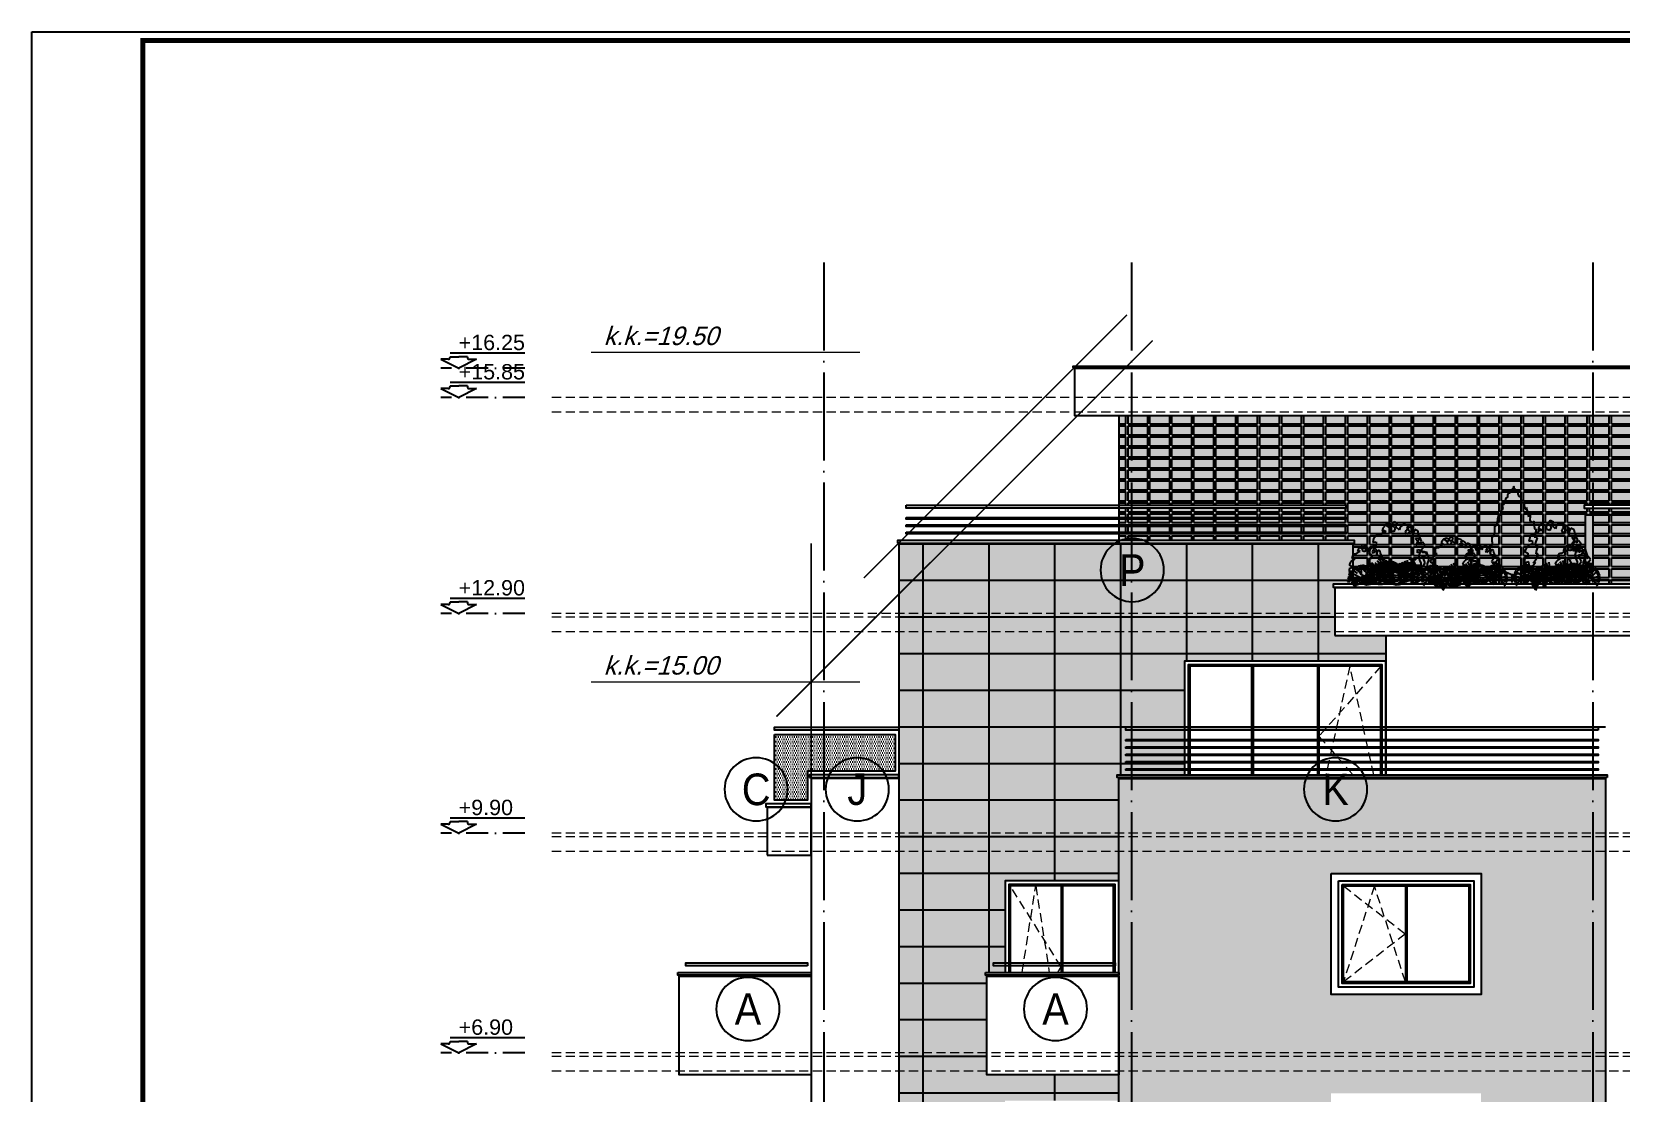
# Model space of a CAD drawing. Extents: x 9615146 to 9672346, y 4699603 to 4705703.
# Drawn here: x 9631446 to 9633616, y 4701154 to 4702603 of the extents above; entities that cross this region are included whole.
import ezdxf
from ezdxf.enums import TextEntityAlignment as Align

# ---------------------------------------------------------------- set-up
doc = ezdxf.new("R2010")
doc.units = 0
doc.header["$LTSCALE"] = 0.5
doc.header["$MEASUREMENT"] = 0
for name, pattern in [('ACAD_ISO04W100', [30, 24, -3, 0, -3]), ('DASHED', [0.75, 0.5, -0.25]), ('OSI1000', [5, 3, -1, 0, -1])]:
    doc.linetypes.add(name, pattern=pattern)
doc.layers.get('0').update_dxf_attribs({"color": 251, "linetype": 'CONTINUOUS'})
for name, color, linetype in [('_axis', 1, 'ACAD_ISO04W100'), ('_dimension_evel', 4, 'CONTINUOUS'), ('_hatch', 9, 'CONTINUOUS'), ('_hatch_construction', 252, 'CONTINUOUS'), ('_table', 3, 'CONTINUOUS'), ('_text', 4, 'CONTINUOUS'), ('_text_spesif_window', 41, 'CONTINUOUS'), ('_view', 3, 'CONTINUOUS'), ('_vista', 75, 'CONTINUOUS'), ('fasadi', 147, 'CONTINUOUS')]:
    doc.layers.add(name, color=color, linetype=linetype)
doc.layers.add('_punk', color=8, linetype='DASHED', lineweight=9)
doc.layers.add('_section', color=3, linetype='CONTINUOUS', lineweight=18)
doc.styles.add('HEB1', font='', dxfattribs={"width": 0.8, "oblique": 17})
doc.styles.add('POMESHTENIA', font='arial.ttf', dxfattribs={"width": 0.9})
doc.styles.add('WIN', font='swindos.shx', dxfattribs={"oblique": 17})
doc.styles.get('HEB1').set_extended_font_data('HebarU Cyr')
pattern_1 = [(0, (3, 0), (30, 15), [27, -3]), (0, (3, 3), (30, 15), [27, -3]), (90, (3, 3), (-30, 15), [12, -3]), (90, (0, 3), (-30, 15), [12, -3])]

# ---------------------------------------------------------------- blocks, each defined once
blk = doc.blocks.new('rtyre')
at = {"layer": '_dimension_evel', "ltscale": 20}
for p, q in [((-26, 21.9), (-43.7, 21.9)), ((-43.7, 21.9), (0, 0)), ((-21.1, 37.8), (161.6, 37.8)), ((-21.1, 28.3), (-21.1, 26.8)), ((-21.1, 28.3), (0, 28.3)), ((21.1, 28.3), (0, 28.3)), ((43.7, 21.9), (0, 0)), ((21.1, 28.3), (21.1, 26.8)), ((26, 21.9), (43.7, 21.9))]:
    blk.add_line(p, q, dxfattribs=at)
for centre, major_axis, start_param, end_param in [((-26, 26.8), (3.46, 3.46), 3.926991, 5.497787), ((26, 26.8), (-3.46, 3.46), 0.785398, 2.356194)]:
    blk.add_ellipse(centre, major_axis=major_axis, ratio=1, start_param=start_param, end_param=end_param, dxfattribs=at)
at = {"layer": '_dimension_evel', "linetype": 'OSI1000', "ltscale": 20, "style": 'HEB1', "oblique": 360, "width": 0.8}
blk.add_attdef('+12.50', (0, 44.2), '', height=42, rotation=360, dxfattribs=at)
blk = doc.blocks.new('TREE8-E')
for p, q in [((-10.72, 7.44), (-11.79, 8.73)), ((-10.09, 8), (-10.95, 9.45)), ((-8.62, 6.91), (-10, 10.02)), ((-7.19, 7.05), (-8.98, 10.44)), ((-7.42, 8.84), (-7.9, 10.7)), ((-7.42, 8.84), (-6.79, 10.78)), ((-6.94, 5.39), (-7.42, 8.84)), ((-6.94, 5.39), (-4.62, 10.43)), ((-6.11, 9.06), (-5.69, 10.69)), ((-4.54, 6.64), (-4.45, 8.81)), ((-4.45, 8.81), (-3.55, 10.05)), ((-3.61, 8.28), (-2.65, 9.42)), ((-3.37, 7.39), (-2.35, 9.19)), ((-2.38, 7.14), (-1.43, 8.96)), ((4.87, 5.91), (4.09, 8.87)), ((6, 5.26), (5.67, 9.21)), ((6.98, 6.04), (7.28, 9.27)), ((-12.21, 3.59), (-13.88, 3.75)), ((-12.16, 4.44), (-13.79, 4.86)), ((-6.22, 4.47), (-13.79, 2.65)), ((-11.9, 1.94), (-13.54, 1.57)), ((-8.62, 3.89), (-13.52, 5.93)), ((-9.89, 3.59), (-13.12, 0.55)), ((-11.68, 6.05), (-13.1, 6.95)), ((-11.26, 6.78), (-12.51, 7.9)), ((-8.04, 4.03), (-10.82, 7.5)), ((-6.86, -0.04), (-8.75, 0.93)), ((-6.43, 0.55), (-8.23, 1.68)), ((-5.95, 1.11), (-7.65, 2.39)), ((-5.43, 1.62), (-7.01, 3.05)), ((-2.76, 0.04), (-6.94, 5.39)), ((-4.86, 2.09), (-6.31, 3.65)), ((-4.25, 2.5), (-5.56, 4.18)), ((-3.61, 2.86), (-4.77, 4.65)), ((-3.26, 2.93), (-4.54, 6.64)), ((-4.32, 6), (-3.61, 8.28)), ((-4.11, 1.77), (-3.26, 2.93)), ((-2.44, 3.89), (-3.37, 7.39)), ((-3.33, 0.76), (0.33, 8.32)), ((-1.73, 4.24), (-2.38, 7.14)), ((-0.38, 3.93), (-1.32, 6.6)), ((-0.38, 3.93), (0.43, 6.59)), ((1.9, 3.05), (-0.38, 3.93)), ((0.67, 4.77), (0.71, 7.98)), ((8.96, 0.42), (0.67, 4.77)), ((1.23, 4.49), (1.23, 6.45)), ((3.03, 4.83), (1.24, 7.41)), ((3.35, 0.5), (1.38, 0.37)), ((3.43, 0.97), (1.45, 1.05)), ((3.55, 1.44), (1.59, 1.72)), ((3.72, 1.88), (1.8, 2.37)), ((3.93, 2.31), (1.9, 3.05)), ((4.3, 4.6), (2.6, 8.27)), ((4.83, 3.42), (3.03, 4.83)), ((5.2, 3.72), (4.3, 4.6)), ((6.86, 2.61), (4.33, 5.51)), ((6.02, 4.2), (4.87, 5.91)), ((6.46, 4.38), (6, 5.26)), ((9.16, 0.67), (6.19, 6.34)), ((7.4, 4.58), (6.98, 6.04)), ((8.33, 3.11), (7.54, 6.56)), ((7.99, 2.91), (9.73, 4.22)), ((8.35, 4.58), (8.22, 6.56)), ((8.64, 0.04), (12.5, 4.67)), ((8.82, 4.51), (8.9, 6.49)), ((9.28, 4.39), (9.57, 6.35)), ((9.73, 4.22), (10.22, 6.14)), ((10.16, 4.01), (10.84, 5.86)), ((10.56, 3.75), (11.43, 5.52)), ((10.93, 3.45), (11.99, 5.12)), ((11.57, 2.74), (12.95, 4.16)), ((11.84, 2.34), (13.36, 3.61)), ((12.05, 1.92), (13.7, 3.02)), ((12.23, 1.47), (13.98, 2.4)), ((12.35, 1.01), (14.19, 1.75)), ((12.43, 0.54), (14.34, 1.08))]:
    blk.add_line(p, q)
blk = doc.blocks.new('_TREE16')
for p, q in [((-1.4, 155.7), (-7.1, 147.9)), ((6.3, 152), (-1.4, 155.7)), ((-46.4, 122), (-51.6, 114.3)), ((-38.7, 122), (-46.4, 122)), ((-29.9, 127.2), (-38.7, 122)), ((-29.4, 140.7), (-30.9, 132.4)), ((-30.9, 132.4), (-21.1, 131.8)), ((-28.8, 135.5), (-29.9, 127.2)), ((-22.1, 148.4), (-29.4, 140.7)), ((-21.1, 131.8), (-28.8, 135.5)), ((-13.8, 152), (-22.1, 148.4)), ((-11.8, 141.7), (-20, 147.4)), ((-20, 147.4), (-12.3, 141.7)), ((-4.5, 146.9), (-13.8, 152)), ((-12.3, 141.7), (-4.5, 146.9)), ((-10.2, 133.9), (-11.8, 141.7)), ((-2.4, 131.4), (-10.2, 133.9)), ((-7.1, 147.9), (0.7, 140.7)), ((0.7, 140.7), (-2.4, 131.4)), ((2.7, 144.3), (6.3, 152)), ((11.5, 135.5), (2.7, 144.3)), ((13.6, 144.3), (11.5, 135.5)), ((21.9, 150), (13.6, 144.3)), ((30.2, 147.9), (21.9, 150)), ((26.5, 133.4), (34.8, 139.6)), ((29.1, 125.1), (26.5, 133.4)), ((36.9, 144.3), (28.6, 140.1)), ((28.6, 140.1), (36.9, 132.4)), ((36.9, 132.4), (29.1, 125.1)), ((34.8, 139.6), (30.2, 147.9)), ((44.6, 138.1), (36.9, 144.3)), ((44.1, 121), (44.6, 130.3)), ((44.6, 128.8), (44.1, 121)), ((44.6, 130.3), (44.6, 138.1)), ((48.8, 137), (44.6, 128.8)), ((57.1, 133.4), (48.8, 137)), ((60.1, 115.3), (50.8, 116.3)), ((50.8, 116.3), (56, 108)), ((58.1, 125.6), (57.1, 133.4)), ((61.7, 116.9), (58.1, 125.6)), ((65.3, 109.1), (61.7, 116.9)), ((-60.4, 87.8), (-64, 80.1)), ((-64, 80.1), (-56.3, 75.9)), ((-53.1, 95.6), (-60.4, 87.8)), ((-51.6, 114.3), (-53.7, 105.4)), ((-53.7, 105.4), (-45.4, 107)), ((-44.8, 99.2), (-53.1, 95.6)), ((-45.4, 107), (-44.8, 99.2)), ((51.4, 98.7), (56.5, 107)), ((59.1, 103.9), (51.4, 98.7)), ((55.5, 80.6), (55.5, 88.4)), ((55.5, 88.4), (63.8, 86.8)), ((63.3, 83.2), (55.5, 80.6)), ((56, 108), (63.8, 101.3)), ((56.5, 107), (60.1, 115.3)), ((60.7, 79), (58.6, 71.3)), ((67.9, 106.5), (59.1, 103.9)), ((63.8, 86.8), (60.7, 79)), ((71.6, 82.7), (63.3, 83.2)), ((63.8, 101.3), (65.3, 109.1)), ((66.4, 89.4), (74.1, 98.2)), ((66.9, 81.6), (66.4, 89.4)), ((74.6, 81.6), (66.9, 81.6)), ((74.1, 98.2), (67.9, 106.5)), ((79.8, 80.6), (71.6, 82.7)), ((82.4, 73.9), (74.6, 81.6)), ((75.1, 72.9), (79.8, 80.6)), ((-61.9, 52.6), (-65, 44.9)), ((-65, 44.9), (-61.9, 36.6)), ((-63.5, 64.5), (-64.5, 56.8)), ((-64.5, 56.8), (-62.4, 49)), ((-55.7, 67.1), (-63.5, 64.5)), ((-62.4, 49), (-53.1, 46.9)), ((-53.7, 55.2), (-61.9, 52.6)), ((-56.3, 75.9), (-55.7, 67.1)), ((-53.1, 46.9), (-53.7, 55.2)), ((20.3, 46.4), (18.3, 37.6)), ((28.1, 46.9), (20.3, 46.4)), ((34.3, 38.2), (28.1, 46.9)), ((46.2, 59.9), (35.3, 66.1)), ((35.3, 66.1), (43.6, 63)), ((35.8, 37.6), (40, 46.4)), ((40, 46.4), (50.3, 51.1)), ((43.6, 63), (51.4, 64)), ((44.6, 42.3), (52.4, 50.6)), ((55.5, 38.7), (44.6, 42.3)), ((50.3, 51.1), (46.2, 59.9)), ((55.5, 44.3), (50.8, 36.6)), ((51.4, 64), (52.4, 65.6)), ((52.4, 50.6), (60.1, 51.1)), ((63.8, 46.4), (55.5, 44.3)), ((58.6, 71.3), (60.7, 63)), ((60.1, 51.1), (67.9, 41.3)), ((60.7, 63), (63.8, 55.2)), ((67.9, 41.3), (63.3, 32.4)), ((63.8, 55.2), (63.8, 46.4)), ((67.4, 71.8), (75.1, 72.9)), ((71, 64), (67.4, 71.8)), ((68.4, 47.5), (74.6, 55.8)), ((76.7, 45.4), (68.4, 47.5)), ((74.6, 55.8), (71, 64)), ((71.6, 37.1), (78.8, 44.9)), ((85, 38.2), (76.7, 45.4)), ((78.8, 44.9), (79.8, 53.7)), ((79.8, 53.7), (82.9, 63)), ((82.9, 63), (82.4, 73.9)), ((-67.1, 23.1), (-70.2, 13.8)), ((-70.2, 13.8), (-61.9, 15.4)), ((-61.9, 36.6), (-69.7, 31.4)), ((-69.7, 31.4), (-67.1, 23.7)), ((-67.1, 23.7), (-58.8, 30.4)), ((-58.8, 23.1), (-67.1, 23.1)), ((-61.9, 15.4), (-59.9, 23.7)), ((-59.9, 23.7), (-49.5, 20.5)), ((-58.8, 30.4), (-50.5, 29.9)), ((-50.5, 29.9), (-58.8, 23.1)), ((-45.4, 18.5), (-52.1, 10.7)), ((-52.1, 10.7), (-39.7, 4)), ((-49.5, 20.5), (-49, 12.2)), ((-49, 12.2), (-39.2, 17.4)), ((-42.8, 26.3), (-45.4, 18.5)), ((-34.5, 26.3), (-42.8, 26.3)), ((-41.2, 23.7), (-32.9, 24.2)), ((-36.6, 15.9), (-41.2, 23.7)), ((-39.7, 4), (-30.9, 4)), ((-39.2, 17.4), (-29.9, 22.6)), ((-38.1, 8.1), (-36.6, 15.9)), ((-28.3, 13.8), (-38.1, 8.1)), ((-25.7, 17.9), (-34.5, 26.3)), ((-32.9, 24.2), (-24.7, 17.4)), ((-30.9, 4), (-21.1, 7.6)), ((-29.9, 22.6), (-28.3, 13.8)), ((-20, 10.2), (-25.7, 17.9)), ((-24.7, 17.4), (-21.1, 9.2)), ((-21.1, 9.2), (-13.3, 9.7)), ((-21.1, 7.6), (-12.3, 7.6)), ((-20.5, 25.7), (-12.8, 29.9)), ((-12.8, 17.4), (-20.5, 25.7)), ((-12.3, 10.7), (-20, 10.2)), ((-13.3, 9.7), (-4.5, 11.2)), ((-12.8, 29.9), (-5, 27.8)), ((-12.3, 7.6), (-12.8, 17.4)), ((-4.5, 7.1), (-12.3, 10.7)), ((-8.2, 22.6), (-10.2, 14.4)), ((-10.2, 14.4), (-0.9, 12.2)), ((0.1, 20), (-8.2, 22.6)), ((-5, 27.8), (3.3, 25.2)), ((-4.5, 11.2), (0.1, 20)), ((-0.9, 12.2), (-4.5, 4.5)), ((3.8, 10.7), (-4.5, 7.1)), ((-4.5, 4.5), (3.8, 2.4)), ((3.3, 25.2), (11.5, 27.3)), ((13.6, 12.8), (3.8, 10.7)), ((3.8, 2.4), (11.5, 3.5)), ((8.4, 5.5), (16.2, 10.2)), ((11.5, 27.3), (20.8, 29.3)), ((11.5, 3.5), (19.3, 5)), ((13.6, 23.1), (12, 15.4)), ((12, 15.4), (21.3, 8.6)), ((21.9, 21.1), (13.6, 23.1)), ((19.3, 5), (13.6, 12.8)), ((16.2, 10.2), (23.9, 13.3)), ((18.3, 37.6), (28.1, 35)), ((20.8, 29.3), (28.6, 29.3)), ((21.3, 8.6), (29.6, 10.7)), ((23.9, 13.3), (21.9, 21.1)), ((35.3, 27.3), (27, 27.8)), ((27, 27.8), (36.9, 21.1)), ((28.1, 35), (35.8, 37.6)), ((28.6, 29.3), (34.3, 38.2)), ((29.1, 20), (37.9, 27.3)), ((29.6, 10.7), (29.1, 20)), ((44.1, 24.2), (35.3, 27.3)), ((36.9, 21.1), (48.2, 21.6)), ((37.9, 27.3), (40.5, 18.5)), ((38.4, 14.8), (39.5, 22.6)), ((46.2, 22.1), (38.4, 14.8)), ((39.5, 22.6), (48.2, 22.6)), ((40.5, 18.5), (44.1, 9.2)), ((52.4, 28.8), (44.1, 24.2)), ((44.1, 9.2), (52.4, 6)), ((55.5, 20), (46.2, 22.1)), ((48.2, 21.6), (56, 24.7)), ((48.2, 22.6), (56.5, 20)), ((50.8, 36.6), (52.4, 28.8)), ((52.4, 6), (60.7, 12.2)), ((63.3, 37.6), (55.5, 38.7)), ((60.7, 12.2), (55.5, 20)), ((56, 24.7), (63.3, 34)), ((56.5, 20), (67.4, 22.1)), ((69.4, 29.9), (63.3, 37.6)), ((63.3, 34), (71.6, 37.1)), ((63.3, 32.4), (73.6, 25.7)), ((67.4, 22.1), (69.4, 29.9)), ((73.6, 25.7), (81.9, 29.9)), ((81.9, 29.9), (85, 38.2))]:
    blk.add_line(p, q)
blk = doc.blocks.new('_TREE03')
for p, q in [((-7, 1114), (1, 1146)), ((1, 1146), (12, 1114)), ((-126, 957), (-122, 967)), ((-126, 908), (-126, 957)), ((-122, 967), (-111, 940)), ((-111, 940), (-91, 962)), ((-91, 962), (-84, 1011)), ((-84, 1011), (-61, 1022)), ((-61, 1022), (-49, 1054)), ((-49, 1054), (-45, 1087)), ((-45, 1087), (-26, 1087)), ((-26, 1087), (-7, 1114)), ((12, 1114), (28, 1092)), ((28, 1092), (47, 1098)), ((47, 1098), (47, 1065)), ((47, 1065), (74, 1054)), ((74, 1054), (77, 1033)), ((77, 1033), (77, 1011)), ((77, 1011), (97, 1000)), ((97, 1000), (104, 973)), ((104, 973), (112, 940)), ((-195, 799), (-183, 794)), ((-191, 729), (-195, 799)), ((-183, 794), (-176, 778)), ((-176, 778), (-164, 837)), ((-164, 837), (-149, 892)), ((-149, 892), (-145, 865)), ((-145, 865), (-126, 908)), ((112, 940), (124, 924)), ((124, 924), (131, 930)), ((131, 930), (139, 908)), ((139, 908), (131, 881)), ((131, 881), (143, 859)), ((143, 859), (154, 870)), ((154, 870), (158, 843)), ((158, 843), (162, 810)), ((162, 810), (177, 794)), ((177, 794), (185, 805)), ((185, 805), (196, 751)), ((-272, 626), (-253, 626)), ((-253, 577), (-272, 626)), ((-253, 626), (-241, 686)), ((-253, 529), (-253, 577)), ((-241, 729), (-218, 713)), ((-241, 686), (-241, 729)), ((-218, 713), (-191, 729)), ((196, 751), (204, 686)), ((204, 686), (223, 664)), ((223, 664), (231, 669)), ((231, 669), (231, 594)), ((231, 594), (242, 545)), ((-268, 371), (-287, 431)), ((-287, 431), (-268, 415)), ((-279, 529), (-260, 545)), ((-256, 463), (-279, 529)), ((-268, 415), (-256, 463)), ((-260, 545), (-253, 529)), ((242, 545), (262, 539)), ((262, 496), (254, 453)), ((254, 453), (269, 426)), ((262, 539), (262, 496)), ((269, 426), (285, 436)), ((285, 398), (281, 344)), ((285, 436), (285, 398)), ((-287, 323), (-283, 339)), ((-260, 274), (-287, 323)), ((-283, 339), (-264, 339)), ((-264, 339), (-268, 371)), ((-229, 230), (-260, 274)), ((-229, 203), (-256, 241)), ((-256, 241), (-229, 230)), ((-176, 187), (-229, 203)), ((219, 192), (208, 171)), ((265, 252), (219, 192)), ((258, 317), (246, 295)), ((246, 295), (250, 268)), ((250, 268), (265, 252)), ((281, 344), (258, 317)), ((-191, 176), (-176, 187)), ((-157, 138), (-191, 176)), ((-84, 117), (-157, 138)), ((-61, 106), (-84, 117)), ((-61, 106), (-33, 98)), ((-33, 98), (-7, 100)), ((-29, 1), (-22, 41)), ((-18, 99), (-22, 41)), ((24, 95), (-7, 100)), ((35, 99), (21, 68)), ((21, 1), (21, 68)), ((58, 106), (24, 95)), ((100, 127), (58, 106)), ((131, 122), (100, 127)), ((166, 144), (131, 122)), ((208, 171), (166, 144))]:
    blk.add_line(p, q)
blk = doc.blocks.new('fghfdg')
at = {"layer": '_text_spesif_window'}
blk.add_circle((0, 0), 18, dxfattribs=at)
at = {"layer": '_text_spesif_window', "style": 'HEB1', "text_generation_flag": 6, "width": 0.8}
blk.add_attdef('A', text='', height=18, rotation=180, dxfattribs=at).set_placement((0, -9.23), align=Align.CENTER)

msp = doc.modelspace()

# ---------------------------------------------------------------- hatches: boundary and pattern name
at = {"layer": '_hatch', "ltscale": 30, "true_color": 0xb97b1d}
h = msp.add_hatch(color=32, dxfattribs=at)
h.dxf.hatch_style = 1
h.paths.add_polyline_path([(9632947.74, 4702078.84), (9632930.24, 4702078.84), (9632930.24, 4701956.84), (9632947.74, 4701956.84)])
h.paths.add_polyline_path([(9632947.74, 4701952.84), (9632930.24, 4701952.84), (9632930.24, 4701939.84), (9632947.74, 4701939.84)])
h.paths.add_polyline_path([(9632947.74, 4701937.84), (9632930.24, 4701937.84), (9632930.24, 4701929.84), (9632947.74, 4701929.84)])
h.paths.add_polyline_path([(9632947.74, 4701927.84), (9632930.24, 4701927.84), (9632930.24, 4701919.84), (9632947.74, 4701919.84)])
h.paths.add_polyline_path([(9632947.74, 4701917.84), (9632930.24, 4701917.84), (9632930.24, 4701908.84), (9632947.74, 4701908.84)])
h.paths.add_polyline_path([(9632947.74, 4701904.84), (9632930.24, 4701904.84), (9632930.24, 4701903.84), (9632947.74, 4701903.84)])
h.paths.add_polyline_path([(9633577.74, 4702078.84), (9632947.74, 4702078.84), (9632947.74, 4701956.84), (9633240.24, 4701956.84), (9633240.24, 4701952.84), (9632947.74, 4701952.84), (9632947.74, 4701939.84), (9633240.24, 4701939.84), (9633240.24, 4701937.84), (9632947.74, 4701937.84), (9632947.74, 4701929.84), (9633240.24, 4701929.84), (9633240.24, 4701927.84), (9632947.74, 4701927.84), (9632947.74, 4701919.84), (9633240.24, 4701919.84), (9633240.24, 4701917.84), (9632947.74, 4701917.84), (9632947.74, 4701908.84), (9633252.24, 4701908.84), (9633252.24, 4701904.84), (9632947.74, 4701904.84), (9632947.74, 4701903.84), (9633250.24, 4701903.84), (9633250.24, 4701848.84), (9633577.74, 4701848.84), (9633577.74, 4701853.84), (9633567.74, 4701853.84), (9633567.74, 4701943.84), (9633577.74, 4701943.84), (9633577.74, 4701952.84), (9633565.74, 4701952.84), (9633565.74, 4701956.84), (9633577.74, 4701956.84)])
h.paths.add_polyline_path([(9633680.24, 4702053.84), (9633865.24, 4702053.84), (9633865.24, 4701956.84), (9633897.74, 4701956.84), (9633897.74, 4702078.84), (9633577.74, 4702078.84), (9633577.74, 4701956.84), (9633680.24, 4701956.84)])
h.paths.add_polyline_path([(9633897.74, 4701952.84), (9633865.24, 4701952.84), (9633865.24, 4701943.84), (9633897.74, 4701943.84)])
h.paths.add_polyline_path([(9633680.24, 4701952.84), (9633577.74, 4701952.84), (9633577.74, 4701943.84), (9633680.24, 4701943.84)])
h.paths.add_polyline_path([(9633680.24, 4701943.84), (9633577.74, 4701943.84), (9633577.74, 4701853.84), (9633897.74, 4701853.84), (9633897.74, 4701943.84), (9633865.24, 4701943.84), (9633865.24, 4701898.84), (9633680.24, 4701898.84)])
h.paths.add_polyline_path([(9633897.74, 4701853.84), (9633577.74, 4701853.84), (9633577.74, 4701848.84), (9633897.74, 4701848.84)])
at = {"layer": '_hatch', "ltscale": 30, "true_color": 0x755724}
h = msp.add_hatch(color=27, dxfattribs=at)
h.dxf.hatch_style = 1
h.paths.add_polyline_path([(9632930.24, 4701584.84), (9632928.24, 4701584.84), (9632928.24, 4701588.84), (9632947.74, 4701588.84), (9632947.74, 4701594.84), (9632940.24, 4701594.84), (9632940.24, 4701596.84), (9632947.74, 4701596.84), (9632947.74, 4701604.84), (9632940.24, 4701604.84), (9632940.24, 4701606.84), (9632947.74, 4701606.84), (9632947.74, 4701614.84), (9632940.24, 4701614.84), (9632940.24, 4701616.84), (9632947.74, 4701616.84), (9632947.74, 4701624.84), (9632940.24, 4701624.84), (9632940.24, 4701626.84), (9632947.74, 4701626.84), (9632947.74, 4701634.84), (9632940.24, 4701634.84), (9632940.24, 4701636.84), (9632947.74, 4701636.84), (9632947.74, 4701649.84), (9632940.24, 4701649.84), (9632940.24, 4701653.84), (9632947.74, 4701653.84), (9632947.74, 4701903.84), (9632630.24, 4701903.84), (9632630.24, 4700008.84), (9632750.24, 4700008.84), (9632750.24, 4700414.84), (9632748.24, 4700414.84), (9632748.24, 4700418.84), (9632775.24, 4700418.84), (9632775.24, 4700427.84), (9632759.24, 4700427.84), (9632759.24, 4700431.84), (9632775.24, 4700431.84), (9632775.24, 4700543.84), (9632930.24, 4700543.84), (9632930.24, 4700578.84), (9632750.24, 4700578.84), (9632750.24, 4700714.84), (9632748.24, 4700714.84), (9632748.24, 4700718.84), (9632775.24, 4700718.84), (9632775.24, 4700727.84), (9632759.24, 4700727.84), (9632759.24, 4700731.84), (9632775.24, 4700731.84), (9632775.24, 4700843.84), (9632930.24, 4700843.84), (9632930.24, 4700878.84), (9632750.24, 4700878.84), (9632750.24, 4701014.84), (9632748.24, 4701014.84), (9632748.24, 4701018.84), (9632775.24, 4701018.84), (9632775.24, 4701027.84), (9632759.24, 4701027.84), (9632759.24, 4701031.84), (9632775.24, 4701031.84), (9632775.24, 4701143.84), (9632930.24, 4701143.84), (9632930.24, 4701178.84), (9632750.24, 4701178.84), (9632750.24, 4701314.84), (9632748.24, 4701314.84), (9632748.24, 4701318.84), (9632775.24, 4701318.84), (9632775.24, 4701327.84), (9632759.24, 4701327.84), (9632759.24, 4701331.84), (9632775.24, 4701331.84), (9632775.24, 4701443.84), (9632930.24, 4701443.84)])
h.paths.add_polyline_path([(9633225.24, 4701844.84), (9633223.24, 4701844.84), (9633223.24, 4701848.84), (9633250.24, 4701848.84), (9633250.24, 4701903.84), (9632947.74, 4701903.84), (9632947.74, 4701653.84), (9633020.24, 4701653.84), (9633020.24, 4701743.84), (9633295.24, 4701743.84), (9633295.24, 4701778.84), (9633225.24, 4701778.84)])
h.paths.add_polyline_path([(9633020.24, 4701649.84), (9632947.74, 4701649.84), (9632947.74, 4701636.84), (9633020.24, 4701636.84)])
h.paths.add_polyline_path([(9633020.24, 4701634.84), (9632947.74, 4701634.84), (9632947.74, 4701626.84), (9633020.24, 4701626.84)])
h.paths.add_polyline_path([(9633020.24, 4701624.84), (9632947.74, 4701624.84), (9632947.74, 4701616.84), (9633020.24, 4701616.84)])
h.paths.add_polyline_path([(9633020.24, 4701614.84), (9632947.74, 4701614.84), (9632947.74, 4701606.84), (9633020.24, 4701606.84)])
h.paths.add_polyline_path([(9633020.24, 4701604.84), (9632947.74, 4701604.84), (9632947.74, 4701596.84), (9633020.24, 4701596.84)])
h.paths.add_polyline_path([(9633020.24, 4701594.84), (9632947.74, 4701594.84), (9632947.74, 4701588.84), (9633020.24, 4701588.84)])
at = {"layer": '_hatch', "ltscale": 30, "true_color": 0xb97b1d}
h = msp.add_hatch(color=32, dxfattribs=at)
h.dxf.hatch_style = 1
h.paths.add_polyline_path([(9633595.24, 4701583.84), (9632930.24, 4701583.84), (9632930.24, 4700008.84), (9633145.24, 4700008.84), (9633145.24, 4700724.84), (9633143.24, 4700724.84), (9633143.24, 4700728.84), (9633220.24, 4700728.84), (9633220.24, 4700853.84), (9633425.24, 4700853.84), (9633425.24, 4700728.84), (9633595.24, 4700728.84), (9633595.24, 4700739.84), (9633562.74, 4700739.84), (9633562.74, 4700741.84), (9633595.24, 4700741.84), (9633595.24, 4700749.84), (9633562.74, 4700749.84), (9633562.74, 4700753.84), (9633595.24, 4700753.84)])
h.paths.add_polyline_path([(9633425.24, 4700988.84), (9633220.24, 4700988.84), (9633220.24, 4701153.84), (9633425.24, 4701153.84)], flags=16)
h.paths.add_polyline_path([(9633415.24, 4701143.84), (9633415.24, 4700998.84), (9633230.24, 4700998.84), (9633230.24, 4701143.84)], flags=0)
h.paths.add_polyline_path([(9633410.24, 4701138.84), (9633410.24, 4701003.84), (9633235.24, 4701003.84), (9633235.24, 4701138.84)], flags=0)
h.paths.add_polyline_path([(9633408.24, 4701136.84), (9633408.24, 4701005.84), (9633237.24, 4701005.84), (9633237.24, 4701136.84)], flags=0)
h.paths.add_polyline_path([(9633425.24, 4701288.84), (9633220.24, 4701288.84), (9633220.24, 4701453.84), (9633425.24, 4701453.84)], flags=16)
h.paths.add_polyline_path([(9633415.24, 4701298.84), (9633230.24, 4701298.84), (9633230.24, 4701443.84), (9633415.24, 4701443.84)], flags=0)
h.paths.add_polyline_path([(9633410.24, 4701303.84), (9633235.24, 4701303.84), (9633235.24, 4701438.84), (9633410.24, 4701438.84)], flags=0)
h.paths.add_polyline_path([(9633408.24, 4701305.84), (9633237.24, 4701305.84), (9633237.24, 4701436.84), (9633408.24, 4701436.84)], flags=0)
at = {"layer": '_hatch_construction', "ltscale": 40}
h = msp.add_hatch(dxfattribs=at)
h.set_pattern_fill('EGGCRATE', color=250, scale=30, style=0, pattern_type=2)
h.set_pattern_definition(pattern_1)
h.paths.add_polyline_path([(9632947.74, 4702078.84), (9632930.24, 4702078.84), (9632930.24, 4701956.84), (9632947.74, 4701956.84)])
h.paths.add_polyline_path([(9632947.74, 4701952.84), (9632930.24, 4701952.84), (9632930.24, 4701939.84), (9632947.74, 4701939.84)])
h.paths.add_polyline_path([(9632947.74, 4701937.84), (9632930.24, 4701937.84), (9632930.24, 4701929.84), (9632947.74, 4701929.84)])
h.paths.add_polyline_path([(9632947.74, 4701927.84), (9632930.24, 4701927.84), (9632930.24, 4701919.84), (9632947.74, 4701919.84)])
h.paths.add_polyline_path([(9632947.74, 4701917.84), (9632930.24, 4701917.84), (9632930.24, 4701908.84), (9632947.74, 4701908.84)])
h.paths.add_polyline_path([(9632947.74, 4701904.84), (9632930.24, 4701904.84), (9632930.24, 4701903.84), (9632947.74, 4701903.84)])
h.paths.add_polyline_path([(9633577.74, 4702078.84), (9632947.74, 4702078.84), (9632947.74, 4701956.84), (9633240.24, 4701956.84), (9633240.24, 4701952.84), (9632947.74, 4701952.84), (9632947.74, 4701939.84), (9633240.24, 4701939.84), (9633240.24, 4701937.84), (9632947.74, 4701937.84), (9632947.74, 4701929.84), (9633240.24, 4701929.84), (9633240.24, 4701927.84), (9632947.74, 4701927.84), (9632947.74, 4701919.84), (9633240.24, 4701919.84), (9633240.24, 4701917.84), (9632947.74, 4701917.84), (9632947.74, 4701908.84), (9633252.24, 4701908.84), (9633252.24, 4701904.84), (9632947.74, 4701904.84), (9632947.74, 4701903.84), (9633250.24, 4701903.84), (9633250.24, 4701848.84), (9633577.74, 4701848.84), (9633577.74, 4701853.84), (9633567.74, 4701853.84), (9633567.74, 4701943.84), (9633577.74, 4701943.84), (9633577.74, 4701952.84), (9633565.74, 4701952.84), (9633565.74, 4701956.84), (9633577.74, 4701956.84)])
h.paths.add_polyline_path([(9633680.24, 4702053.84), (9633865.24, 4702053.84), (9633865.24, 4701956.84), (9633897.74, 4701956.84), (9633897.74, 4702078.84), (9633577.74, 4702078.84), (9633577.74, 4701956.84), (9633680.24, 4701956.84)])
h.paths.add_polyline_path([(9633897.74, 4701952.84), (9633865.24, 4701952.84), (9633865.24, 4701943.84), (9633897.74, 4701943.84)])
h.paths.add_polyline_path([(9633680.24, 4701952.84), (9633577.74, 4701952.84), (9633577.74, 4701943.84), (9633680.24, 4701943.84)])
h.paths.add_polyline_path([(9633680.24, 4701943.84), (9633577.74, 4701943.84), (9633577.74, 4701853.84), (9633897.74, 4701853.84), (9633897.74, 4701943.84), (9633865.24, 4701943.84), (9633865.24, 4701898.84), (9633680.24, 4701898.84)])
h.paths.add_polyline_path([(9633897.74, 4701853.84), (9633577.74, 4701853.84), (9633577.74, 4701848.84), (9633897.74, 4701848.84)])
h = msp.add_hatch(dxfattribs=at)
h.set_pattern_fill('EGGCRATE,_O', color=250, scale=30, pattern_type=2)
h.set_pattern_definition(pattern_1)
h.paths.add_polyline_path([(9633595.24, 4701583.84), (9632930.24, 4701583.84), (9632930.24, 4700008.84), (9633145.24, 4700008.84), (9633145.24, 4700724.84), (9633143.24, 4700724.84), (9633143.24, 4700728.84), (9633220.24, 4700728.84), (9633220.24, 4700853.84), (9633425.24, 4700853.84), (9633425.24, 4700728.84), (9633595.24, 4700728.84), (9633595.24, 4700739.84), (9633562.74, 4700739.84), (9633562.74, 4700741.84), (9633595.24, 4700741.84), (9633595.24, 4700749.84), (9633562.74, 4700749.84), (9633562.74, 4700753.84), (9633595.24, 4700753.84)])
h.paths.add_polyline_path([(9633425.24, 4700988.84), (9633220.24, 4700988.84), (9633220.24, 4701153.84), (9633425.24, 4701153.84)], flags=16)
h.paths.add_polyline_path([(9633415.24, 4701143.84), (9633415.24, 4700998.84), (9633230.24, 4700998.84), (9633230.24, 4701143.84)], flags=0)
h.paths.add_polyline_path([(9633410.24, 4701138.84), (9633410.24, 4701003.84), (9633235.24, 4701003.84), (9633235.24, 4701138.84)], flags=0)
h.paths.add_polyline_path([(9633408.24, 4701136.84), (9633408.24, 4701005.84), (9633237.24, 4701005.84), (9633237.24, 4701136.84)], flags=0)
h.paths.add_polyline_path([(9633425.24, 4701288.84), (9633220.24, 4701288.84), (9633220.24, 4701453.84), (9633425.24, 4701453.84)], flags=16)
h.paths.add_polyline_path([(9633415.24, 4701298.84), (9633230.24, 4701298.84), (9633230.24, 4701443.84), (9633415.24, 4701443.84)], flags=0)
h.paths.add_polyline_path([(9633410.24, 4701303.84), (9633235.24, 4701303.84), (9633235.24, 4701438.84), (9633410.24, 4701438.84)], flags=0)
h.paths.add_polyline_path([(9633408.24, 4701305.84), (9633237.24, 4701305.84), (9633237.24, 4701436.84), (9633408.24, 4701436.84)], flags=0)
at = {"layer": 'fasadi', "ltscale": 40}
h = msp.add_hatch(dxfattribs=at)
h.set_pattern_fill('DOTS', color=256, scale=50, style=0)
h.set_pattern_definition([(0, (-2000, 2e-09), (1.5625, 3.125), [0, -3.125])])
h.paths.add_polyline_path([(9633897.74, 4701943.84), (9633577.74, 4701943.84), (9633577.74, 4701862.27), (9633578.25, 4701861.83), (9633578.38, 4701861.94), (9633577.74, 4701860.24), (9633577.74, 4701856.37), (9633577.96, 4701856.05), (9633582.53, 4701853.84), (9633897.74, 4701853.84)])
h.paths.add_polyline_path([(9633577.74, 4701943.84), (9633567.74, 4701943.84), (9633567.74, 4701895.46), (9633568.55, 4701895.11), (9633568.9, 4701892.39), (9633570.18, 4701889.31), (9633571.43, 4701886.59), (9633571.19, 4701885.34), (9633572.34, 4701885.68), (9633574.52, 4701882.78), (9633571.8, 4701879.7), (9633571.94, 4701877.45), (9633573.62, 4701877.35), (9633576.5, 4701876.61), (9633575.96, 4701875.71), (9633577.41, 4701874.26), (9633577.56, 4701871.13), (9633577.74, 4701871.34)])
h.paths.add_polyline_path([(9633577.74, 4701856.15), (9633574.73, 4701857.61), (9633574.34, 4701857.41), (9633572.77, 4701858.44), (9633572.16, 4701856.14), (9633569.47, 4701855.63), (9633568.3, 4701854.96), (9633569.04, 4701853.84), (9633577.74, 4701853.84)])
h.paths.add_polyline_path([(9633572.77, 4701858.44), (9633571.99, 4701858.94), (9633570.28, 4701859.76), (9633568.18, 4701857.05), (9633567.74, 4701856.87), (9633567.74, 4701855.61), (9633568.36, 4701855.42), (9633572.16, 4701856.14)])
h.paths.add_polyline_path([(9633570.88, 4701861.37), (9633570.71, 4701861.58), (9633567.99, 4701861.95), (9633567.74, 4701862.03), (9633567.74, 4701858.76)])
h.paths.add_polyline_path([(9633571.21, 4701864.29), (9633570.92, 4701864.66), (9633567.99, 4701863.93), (9633567.74, 4701863.52), (9633567.74, 4701862.03), (9633567.99, 4701861.95), (9633570.71, 4701861.58), (9633570.88, 4701861.37), (9633571.7, 4701862.05)])
h.paths.add_polyline_path([(9633569.62, 4701866.3), (9633567.74, 4701866.17), (9633567.74, 4701863.52), (9633567.99, 4701863.93), (9633570.9, 4701864.65), (9633570.9, 4701864.69)])
h.paths.add_polyline_path([(9633569.9, 4701870.22), (9633569.81, 4701870.47), (9633569.08, 4701873.35), (9633569.81, 4701876.08), (9633570.34, 4701877.39), (9633567.99, 4701876.61), (9633567.99, 4701879.33), (9633570.9, 4701878.8), (9633570.34, 4701877.39), (9633570.71, 4701877.52), (9633571.94, 4701877.45), (9633571.8, 4701879.7), (9633574.52, 4701882.78), (9633572.34, 4701885.68), (9633571.19, 4701885.34), (9633570.9, 4701883.87), (9633569.7, 4701884.9), (9633569.27, 4701884.78), (9633567.74, 4701883.76), (9633567.74, 4701870.32), (9633568, 4701870.09), (9633567.74, 4701869.41), (9633567.74, 4701866.17), (9633569.62, 4701866.3), (9633570.9, 4701864.69), (9633570.9, 4701865.71)])
h.paths.add_polyline_path([(9633573.43, 4701870.82), (9633572.16, 4701873.54), (9633574.88, 4701873.91), (9633575.96, 4701875.71), (9633574.69, 4701876.98), (9633571.97, 4701876.98), (9633571.94, 4701877.45), (9633570.71, 4701877.52), (9633570.34, 4701877.39), (9633569.81, 4701876.08), (9633569.16, 4701873.62), (9633569.9, 4701870.22), (9633570.9, 4701867.74), (9633570.9, 4701865.71), (9633571.21, 4701864.29), (9633572.11, 4701863.15), (9633572.78, 4701864.96), (9633572.53, 4701865.02), (9633573.08, 4701865.77), (9633574.25, 4701868.93)])
h.paths.add_polyline_path([(9633576.5, 4701867.19), (9633577.59, 4701870.47), (9633577.56, 4701871.13), (9633573.25, 4701865.99), (9633573.08, 4701865.77), (9633572.78, 4701864.96), (9633575.41, 4701864.3), (9633575.91, 4701863.86), (9633576.15, 4701864.12)])
h.paths.add_polyline_path([(9633577.74, 4701862.27), (9633575.91, 4701863.86), (9633573.62, 4701861.4), (9633571.49, 4701860.61), (9633572.88, 4701858.86), (9633572.8, 4701858.55), (9633573.67, 4701858.13), (9633577.74, 4701861.42)])
h.paths.add_polyline_path([(9633575.91, 4701863.86), (9633575.41, 4701864.3), (9633572.78, 4701864.96), (9633572.11, 4701863.15), (9633572.34, 4701862.86), (9633571.29, 4701860.86), (9633571.49, 4701860.61), (9633573.62, 4701861.4)])
h.paths.add_polyline_path([(9633577.74, 4701871.34), (9633577.56, 4701871.13), (9633577.59, 4701870.47), (9633576.5, 4701867.19), (9633576.15, 4701864.12), (9633575.91, 4701863.86), (9633577.74, 4701862.27)])
h.paths.add_polyline_path([(9633577.74, 4701857.97), (9633575.01, 4701857.48), (9633577.74, 4701856.15)], flags=16)
h.paths.add_polyline_path([(9633570.18, 4701889.31), (9633568.9, 4701892.39), (9633568.55, 4701895.11), (9633567.74, 4701895.46), (9633567.74, 4701888.97), (9633569.62, 4701888.76), (9633568.42, 4701886.01), (9633569.7, 4701884.9), (9633571.19, 4701885.34), (9633571.43, 4701886.59)], flags=16)
h = msp.add_hatch(dxfattribs=at)
h.set_pattern_fill('DOTS', color=256, scale=50, style=0)
h.set_pattern_definition([(180, (19253726.4026, 2e-09), (-1.5625, 3.125), [0, -3.125])])
h.paths.add_polyline_path([(9632505.24, 4701593.84), (9632505.24, 4701553.84), (9632460.24, 4701553.84), (9632460.24, 4701643.84), (9632527.74, 4701643.84), (9632527.74, 4701593.84)])
h.paths.add_polyline_path([(9632527.74, 4701593.84), (9632527.74, 4701643.84), (9632625.24, 4701643.84), (9632625.24, 4701593.84)])

# ---------------------------------------------------------------- linework, layer by layer
at = {"layer": '_axis', "ltscale": 10}
for p, q in [((9632527.74, 4702288.08), (9632527.74, 4699845.26)), ((9632947.74, 4702288.08), (9632947.74, 4699845.26)), ((9633577.74, 4702288.08), (9633577.74, 4699845.26))]:
    msp.add_line(p, q, dxfattribs=at)
at = {"layer": '_dimension_evel', "linetype": 'OSI1000', "ltscale": 20}
for p, q in [((9632119.45, 4702143.84), (9632004.52, 4702143.84)), ((9632119.45, 4702103.84), (9632004.52, 4702103.84)), ((9632119.45, 4701808.84), (9632004.52, 4701808.84)), ((9632119.45, 4701508.84), (9632004.52, 4701508.84)), ((9632119.45, 4701208.84), (9632004.52, 4701208.84))]:
    msp.add_line(p, q, dxfattribs=at)
at = {"layer": '_hatch_construction', "color": 250, "ltscale": 40}
for p, q in [((9632662.74, 4701903.84), (9632662.74, 4700008.84)), ((9632752.74, 4701903.84), (9632752.74, 4701318.84)), ((9632842.74, 4701903.84), (9632842.74, 4701443.84)), ((9632932.74, 4701903.84), (9632932.74, 4701588.84)), ((9633022.74, 4701903.84), (9633022.74, 4701743.84)), ((9633112.74, 4701903.84), (9633112.74, 4701743.84)), ((9633202.74, 4701903.84), (9633202.74, 4701743.84)), ((9633595.24, 4701853.84), (9632630.24, 4701853.84)), ((9633225.24, 4701803.84), (9632630.24, 4701803.84)), ((9633295.24, 4701753.84), (9632630.24, 4701753.84)), ((9633020.24, 4701703.84), (9632630.24, 4701703.84)), ((9633595.24, 4701653.84), (9632630.24, 4701653.84)), ((9633020.24, 4701603.84), (9632630.24, 4701603.84)), ((9632930.24, 4701553.84), (9632630.24, 4701553.84)), ((9632930.24, 4701503.84), (9632630.24, 4701503.84)), ((9632930.24, 4701453.84, 0), (9632630.24, 4701453.84, 0)), ((9632775.24, 4701403.84, 0), (9632630.24, 4701403.84, 0)), ((9632775.24, 4701353.84, 0), (9632630.24, 4701353.84, 0)), ((9632750.24, 4701303.84, 0), (9632630.24, 4701303.84, 0)), ((9632750.24, 4701253.84, 0), (9632630.24, 4701253.84, 0)), ((9632750.24, 4701203.84, 0), (9632630.24, 4701203.84, 0)), ((9632842.74, 4701178.84), (9632842.74, 4701143.84)), ((9632930.24, 4701153.84, 0), (9632630.24, 4701153.84, 0))]:
    msp.add_line(p, q, dxfattribs=at)
at = {"layer": '_punk', "ltscale": 50}
for p, q in [((9637718.89, 4702103.84), (9632152.83, 4702103.84)), ((9637718.89, 4702083.84), (9632152.83, 4702083.84)), ((9637718.89, 4701808.84), (9632152.83, 4701808.84)), ((9637718.89, 4701803.84), (9632152.83, 4701803.84)), ((9637718.89, 4701783.84), (9632152.83, 4701783.84)), ((9633288.24, 4701736.84), (9633203.74, 4701641.34)), ((9633245.99, 4701736.84), (9633213.26, 4701588.84)), ((9633278.73, 4701588.84), (9633245.99, 4701736.84)), ((9633203.74, 4701641.34), (9633250.2, 4701588.84)), ((9637718.89, 4701508.84), (9632152.83, 4701508.84)), ((9637718.89, 4701503.84), (9632152.83, 4701503.84)), ((9637718.89, 4701483.84), (9632152.83, 4701483.84)), ((9632851.74, 4701326.34), (9632782.24, 4701436.84)), ((9632798.44, 4701318.84), (9632816.99, 4701436.84)), ((9632816.99, 4701436.84), (9632835.55, 4701318.84)), ((9633237.24, 4701436.84), (9633321.74, 4701371.34)), ((9633279.49, 4701436.84), (9633237.24, 4701305.84)), ((9633321.74, 4701305.84), (9633279.49, 4701436.84)), ((9633321.74, 4701371.34), (9633237.24, 4701305.84)), ((9632847.03, 4701318.84), (9632851.74, 4701326.34)), ((9637718.89, 4701208.84), (9632152.83, 4701208.84)), ((9637718.89, 4701203.84), (9632152.83, 4701203.84)), ((9637718.89, 4701183.84), (9632152.83, 4701183.84))]:
    msp.add_line(p, q, dxfattribs=at)
at = {"layer": '_section', "linetype": 'OSI1000', "ltscale": 20, "const_width": 2}
for points in [[(9632582.24, 4701857.52), (9632941.65, 4702216.93)], [(9632462.96, 4701668.24), (9632976.65, 4702181.93)], [(9632209.89, 4702165.52), (9632577.11, 4702165.52)], [(9632510.24, 4701526.33), (9632510.24, 4701904.71)], [(9632209.89, 4701715.52), (9632577.11, 4701715.52)]]:
    msp.add_lwpolyline(points, dxfattribs=at)
at = {"layer": '_table', "ltscale": 10}
msp.add_lwpolyline([(9631446.03, 4702603.38), (9639246.03, 4702603.38), (9639246.03, 4699603.38), (9631446.03, 4699603.38)], close=True, dxfattribs=at)
msp.add_lwpolyline([(9631597.71, 4702591.38, 6.84, 6.84, 0), (9639234.03, 4702591.38, 6.84, 6.84, 0), (9639234.03, 4699615.38, 6.84, 6.84, 0), (9631597.71, 4699615.38, 6.84, 6.84, 0)], format="xyseb", close=True, dxfattribs=at)
at = {"layer": 'fasadi', "ltscale": 40}
for p, q in [((9632930.24, 4702078.84), (9632930.24, 4701903.84)), ((9633295.24, 4701778.84), (9633295.24, 4701588.84)), ((9633111.74, 4701738.84), (9633111.74, 4701588.84)), ((9633113.74, 4701738.84), (9633113.74, 4701588.84)), ((9633201.74, 4701738.84), (9633201.74, 4701588.84)), ((9633203.74, 4701738.84), (9633203.74, 4701588.84)), ((9632510.24, 4701583.84), (9632510.24, 4700008.84)), ((9632630.24, 4701583.84), (9632510.24, 4701583.84)), ((9632851.74, 4701436.84), (9632851.74, 4701318.84)), ((9632853.74, 4701436.84), (9632853.74, 4701318.84)), ((9633321.74, 4701436.84), (9633321.74, 4701305.84)), ((9633323.74, 4701436.84), (9633323.74, 4701305.84))]:
    msp.add_line(p, q, dxfattribs=at)
for points in [[(9634760.24, 4702144.84), (9632868.24, 4702144.84), (9632868.24, 4702146.84), (9634760.24, 4702146.84)], [(9632870.24, 4702143.84), (9634760.24, 4702143.84), (9634760.24, 4702078.84), (9632870.24, 4702078.84)], [(9632640.24, 4701956.84), (9633240.24, 4701956.84), (9633240.24, 4701952.84), (9632640.24, 4701952.84)], [(9637083.26, 4701956.84), (9633565.74, 4701956.84), (9633565.74, 4701952.84), (9637083.26, 4701952.84)], [(9633567.74, 4701943.84), (9634755.24, 4701943.84), (9634755.24, 4701853.84), (9633567.74, 4701853.84)], [(9632640.24, 4701939.84), (9633240.24, 4701939.84), (9633240.24, 4701937.84), (9632640.24, 4701937.84)], [(9632640.24, 4701929.84), (9633240.24, 4701929.84), (9633240.24, 4701927.84), (9632640.24, 4701927.84)], [(9632628.24, 4701904.84), (9633252.24, 4701904.84), (9633252.24, 4701908.84), (9632628.24, 4701908.84)], [(9632640.24, 4701919.84), (9633240.24, 4701919.84), (9633240.24, 4701917.84), (9632640.24, 4701917.84)], [(9634760.24, 4701848.84), (9633223.24, 4701848.84), (9633223.24, 4701844.84), (9634760.24, 4701844.84)], [(9633225.24, 4701778.84), (9634760.24, 4701778.84), (9634760.24, 4701843.84), (9633225.24, 4701843.84)], [(9632630.24, 4701649.84), (9632460.24, 4701649.84), (9632460.24, 4701653.84), (9632630.24, 4701653.84)], [(9632460.24, 4701643.84), (9632625.24, 4701643.84), (9632625.24, 4701593.84), (9632505.24, 4701593.84), (9632505.24, 4701553.84), (9632460.24, 4701553.84)], [(9633585.24, 4701649.84), (9632940.24, 4701649.84), (9632940.24, 4701653.84), (9633585.24, 4701653.84)], [(9632940.24, 4701636.84), (9633585.24, 4701636.84), (9633585.24, 4701634.84), (9632940.24, 4701634.84)], [(9632940.24, 4701626.84), (9633585.24, 4701626.84), (9633585.24, 4701624.84), (9632940.24, 4701624.84)], [(9632940.24, 4701616.84), (9633585.24, 4701616.84), (9633585.24, 4701614.84), (9632940.24, 4701614.84)], [(9632940.24, 4701606.84), (9633585.24, 4701606.84), (9633585.24, 4701604.84), (9632940.24, 4701604.84)], [(9632940.24, 4701596.84), (9633585.24, 4701596.84), (9633585.24, 4701594.84), (9632940.24, 4701594.84)], [(9632508.24, 4701584.84), (9632630.24, 4701584.84), (9632630.24, 4701588.84), (9632508.24, 4701588.84)], [(9633597.24, 4701584.84), (9632928.24, 4701584.84), (9632928.24, 4701588.84), (9633597.24, 4701588.84)], [(9632510.24, 4701548.84), (9632448.24, 4701548.84), (9632448.24, 4701544.84), (9632510.24, 4701544.84)], [(9632450.24, 4701478.84), (9632510.24, 4701478.84), (9632510.24, 4701543.84), (9632450.24, 4701543.84)], [(9633220.24, 4701453.84), (9633425.24, 4701453.84), (9633425.24, 4701288.84), (9633220.24, 4701288.84)], [(9633230.24, 4701443.84), (9633415.24, 4701443.84), (9633415.24, 4701298.84), (9633230.24, 4701298.84)], [(9633235.24, 4701438.84), (9633410.24, 4701438.84), (9633410.24, 4701303.84), (9633235.24, 4701303.84)], [(9633237.24, 4701436.84), (9633408.24, 4701436.84), (9633408.24, 4701305.84), (9633237.24, 4701305.84)], [(9632328.24, 4701318.84), (9632510.24, 4701318.84), (9632510.24, 4701314.84), (9632328.24, 4701314.84)], [(9632330.24, 4701313.84), (9632510.24, 4701313.84), (9632510.24, 4701178.84), (9632330.24, 4701178.84)], [(9632505.24, 4701327.84), (9632339.24, 4701327.84), (9632339.24, 4701331.84), (9632505.24, 4701331.84)], [(9632748.24, 4701318.84), (9632930.24, 4701318.84), (9632930.24, 4701314.84), (9632748.24, 4701314.84)], [(9632750.24, 4701313.84), (9632930.24, 4701313.84), (9632930.24, 4701178.84), (9632750.24, 4701178.84)], [(9632925.24, 4701327.84), (9632759.24, 4701327.84), (9632759.24, 4701331.84), (9632925.24, 4701331.84)]]:
    msp.add_lwpolyline(points, close=True, dxfattribs=at)
for points in [[(9633250.24, 4701848.84), (9633250.24, 4701903.84), (9632630.24, 4701903.84), (9632630.24, 4700008.84)], [(9633295.24, 4701588.84), (9633295.24, 4701743.84), (9633020.24, 4701743.84), (9633020.24, 4701588.84)], [(9633290.24, 4701588.84), (9633290.24, 4701738.84), (9633025.24, 4701738.84), (9633025.24, 4701588.84)], [(9633288.24, 4701588.84), (9633288.24, 4701736.84), (9633027.24, 4701736.84), (9633027.24, 4701588.84)], [(9632930.24, 4700008.84), (9632930.24, 4701583.84), (9633595.24, 4701583.84), (9633595.24, 4700728.84)], [(9632930.24, 4701318.84), (9632930.24, 4701443.84), (9632775.24, 4701443.84), (9632775.24, 4701318.84)], [(9632925.24, 4701318.84), (9632925.24, 4701438.84), (9632780.24, 4701438.84), (9632780.24, 4701318.84)], [(9632923.24, 4701318.84), (9632923.24, 4701436.84), (9632782.24, 4701436.84), (9632782.24, 4701318.84)]]:
    msp.add_lwpolyline(points, dxfattribs=at)

# ---------------------------------------------------------------- block references
at = {"layer": '_dimension_evel', "linetype": 'OSI1000', "ltscale": 20}
ref = msp.add_blockref('rtyre', (9632028.98, 4702143.84), dxfattribs=dict(at, xscale=0.5600000005215406, yscale=0.5600000005215406, zscale=0.5600000005215406))
ref.add_attrib('+12.50', '+16.25', (9632028.98, 4702168.61), dxfattribs={"linetype": 'OSI1000', "ltscale": 20, "height": 21, "style": 'POMESHTENIA'})
ref = msp.add_blockref('rtyre', (9632028.98, 4702103.84), dxfattribs=dict(at, xscale=0.5600000005215406, yscale=0.5600000005215406, zscale=0.5600000005215406))
ref.add_attrib('+12.50', '+15.85', (9632028.98, 4702128.61, 0), dxfattribs={"linetype": 'OSI1000', "ltscale": 20, "height": 21, "style": 'POMESHTENIA'})
ref = msp.add_blockref('rtyre', (9632028.98, 4701808.84), dxfattribs=dict(at, xscale=0.5600000005215406, yscale=0.5600000005215406, zscale=0.5600000005215406))
ref.add_attrib('+12.50', '+12.90', (9632028.98, 4701833.61, 0), dxfattribs={"linetype": 'OSI1000', "ltscale": 20, "height": 21, "style": 'POMESHTENIA'})
ref = msp.add_blockref('rtyre', (9632028.98, 4701508.84), dxfattribs=dict(at, xscale=0.5600000023841858, yscale=0.5600000023841858, zscale=0.5600000023841858))
ref.add_attrib('+12.50', '+9.90', (9632028.98, 4701533.61, 0), dxfattribs={"linetype": 'OSI1000', "ltscale": 20, "height": 21, "style": 'POMESHTENIA'})
ref = msp.add_blockref('rtyre', (9632028.98, 4701208.84), dxfattribs=dict(at, xscale=0.5600000023841858, yscale=0.5600000023841858, zscale=0.5600000023841858))
ref.add_attrib('+12.50', '+6.90', (9632028.98, 4701233.61, 0), dxfattribs={"linetype": 'OSI1000', "ltscale": 20, "height": 21, "style": 'POMESHTENIA'})
at = {"layer": '_view'}
ref = msp.add_blockref('fghfdg', (9632948.71, 4701868.31), dxfattribs=dict(at, xscale=-2.399999998509884, yscale=2.400000000372529, zscale=2.4, rotation=180))
ref.add_attrib('A', 'P', dxfattribs={"layer": '_text_spesif_window', "height": 43.2, "rotation": 0, "style": 'POMESHTENIA', "width": 0.9}).set_placement((9632948.71, 4701868.31), align=Align.MIDDLE)
ref = msp.add_blockref('fghfdg', (9632435.2, 4701568.84), dxfattribs=dict(at, xscale=-2.399999998509884, yscale=2.400000000372529, zscale=2.4, rotation=180))
ref.add_attrib('A', 'C', dxfattribs={"layer": '_text_spesif_window', "height": 43.2, "rotation": 0, "style": 'POMESHTENIA', "width": 0.9}).set_placement((9632435.2, 4701568.84), align=Align.MIDDLE)
ref = msp.add_blockref('fghfdg', (9632573.29, 4701568.84), dxfattribs=dict(at, xscale=-2.399999998509884, yscale=2.400000000372529, zscale=2.4, rotation=180))
ref.add_attrib('A', 'J', dxfattribs={"layer": '_text_spesif_window', "height": 43.2, "rotation": 0, "style": 'POMESHTENIA', "width": 0.9}).set_placement((9632573.29, 4701568.84), align=Align.MIDDLE)
ref = msp.add_blockref('fghfdg', (9633226.46, 4701568.84), dxfattribs=dict(at, xscale=-2.399999998509884, yscale=2.400000000372529, zscale=2.4, rotation=180))
ref.add_attrib('A', 'K', dxfattribs={"layer": '_text_spesif_window', "height": 43.2, "rotation": 0, "style": 'POMESHTENIA', "width": 0.9}).set_placement((9633226.46, 4701568.84), align=Align.MIDDLE)
ref = msp.add_blockref('fghfdg', (9632423.96, 4701268.84), dxfattribs=dict(at, xscale=-2.399999998509884, yscale=2.400000000372529, zscale=2.4, rotation=180))
ref.add_attrib('A', 'A', dxfattribs={"layer": '_text_spesif_window', "height": 43.2, "rotation": 0, "style": 'POMESHTENIA', "width": 0.9}).set_placement((9632423.96, 4701268.84), align=Align.MIDDLE)
ref = msp.add_blockref('fghfdg', (9632843.96, 4701268.84), dxfattribs=dict(at, xscale=-2.399999998509884, yscale=2.400000000372529, zscale=2.4, rotation=180))
ref.add_attrib('A', 'A', dxfattribs={"layer": '_text_spesif_window', "height": 43.2, "rotation": 0, "style": 'POMESHTENIA', "width": 0.9}).set_placement((9632843.96, 4701268.84), align=Align.MIDDLE)
at = {"layer": '_vista', "ltscale": 10}
for name, p, xscale, yscale, zscale, rotation in [('_TREE03', (9633470.06, 4701851.25), -0.1149999983608723, 0.1149999983608723, 0.115, 9.280147850176945e-07), ('TREE8-E', (9633283.08, 4701856.59), 2.500000000000892, 2.500000000000892, 2.500000000000892, 24.23477615562877), ('TREE8-E', (9633305.09, 4701856.59), -2.500000000672201, 2.5, 2.5, 347.6649173000097), ('TREE8-E', (9633311.87, 4701855.22), 2.500000001468029, 2.500000001468029, 2.500000001468029, 12.3350827833967), ('TREE8-E', (9633379, 4701852.58), 2.500000001468029, 2.500000001468029, 2.500000001468029, 12.3350827833967), ('TREE8-E', (9633403.51, 4701852.58), 2.500000000000892, 2.500000000000892, 2.500000000000892, 24.23477615562877), ('TREE8-E', (9633425.53, 4701852.58), -2.500000000672201, 2.5, 2.5, 347.6649173000097), ('TREE8-E', (9633505.36, 4701852.58), 2.500000001468029, 2.500000001468029, 2.500000001468029, 12.3350827833967), ('TREE8-E', (9633529.87, 4701852.58), 2.500000000000892, 2.500000000000892, 2.500000000000892, 24.23477615562877), ('TREE8-E', (9633551.88, 4701852.58), -2.500000000672201, 2.5, 2.5, 347.6649173000097)]:
    msp.add_blockref(name, p, dxfattribs=dict(at, xscale=xscale, yscale=yscale, zscale=zscale, rotation=rotation))
for p, xscale, yscale, zscale in [((9633307.22, 4701846.73), 0.5599999986588955, 0.5599999986588955, 0.5599999986588955), ((9633520.41, 4701848.73), 0.5599999986588955, 0.5599999986588955, 0.5599999986588955), ((9633267.39, 4701847.34), 0.349999999627471, 0.349999999627471, 0.349999999627471), ((9633384.26, 4701843.77), 0.4479999989271164, 0.4479999989271164, 0.4479999989271164), ((9633422.22, 4701848.41), 0.349999999627471, 0.349999999627471, 0.349999999627471), ((9633548.57, 4701848.41), 0.349999999627471, 0.349999999627471, 0.349999999627471)]:
    msp.add_blockref('_TREE16', p, dxfattribs=dict(at, xscale=xscale, yscale=yscale, zscale=zscale))

# ---------------------------------------------------------------- texts
at = {"layer": '_text', "ltscale": 50, "style": 'WIN', "oblique": 17}
for s, p in [('k.k.=19.50', (9632305.19, 4702175.52)), ('k.k.=15.00', (9632305.19, 4701725.52))]:
    msp.add_text(s, height=25.2, rotation=0.00246, dxfattribs=at).set_placement(p, align=Align.CENTER)

doc.saveas('drawing.dxf')
